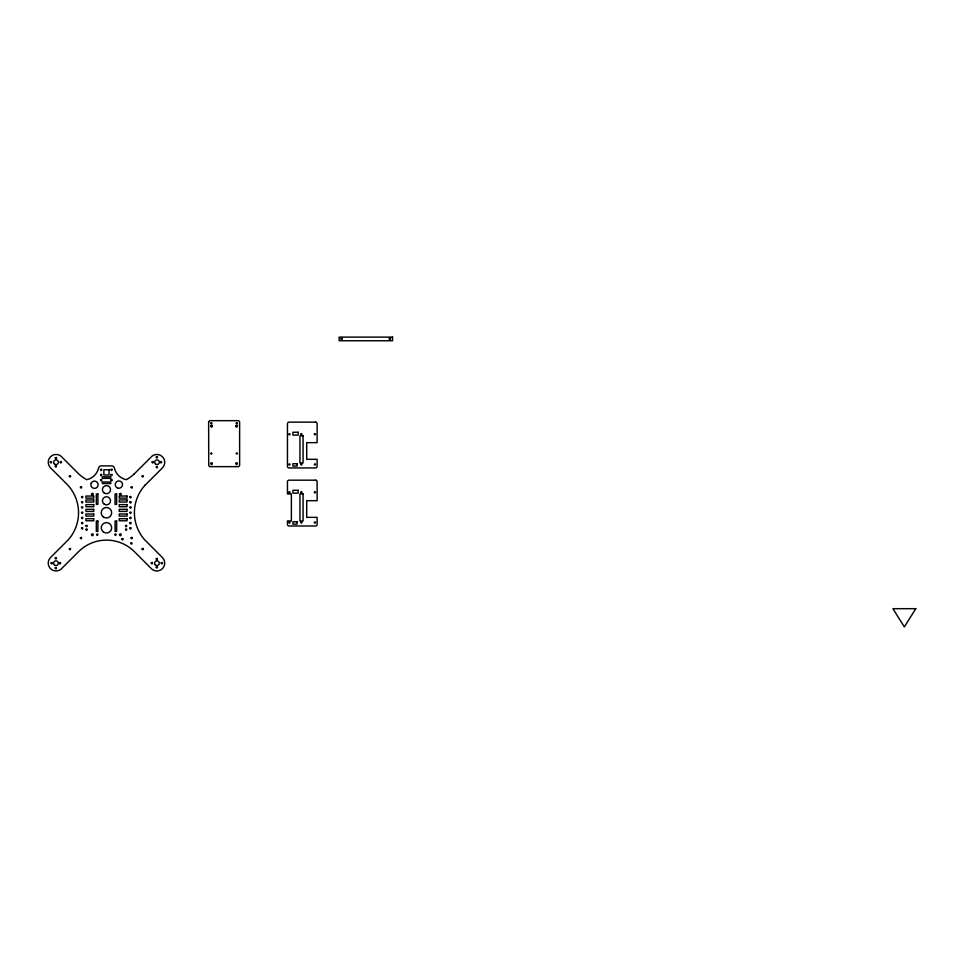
<?xml version="1.0" encoding="UTF-8"?>
<svg xmlns="http://www.w3.org/2000/svg" width="964" height="964" viewBox="0 0 964 964"><rect width="100%" height="100%" fill="white"/><g stroke="black" fill="none" stroke-linecap="round" stroke-linejoin="round"><path stroke-width="1.45" d="M145.178 485.025L144.371 485.928A40.922 40.922 0 0 0 144.371 539.466L162.494 557.638A7.869 7.869 0 0 1 162.759 568.314A7.869 7.869 0 0 1 152.131 569.411L134.165 551.432A39.56 39.56 0 0 0 78.795 551.432L60.792 569.411A7.869 7.869 0 0 1 50.164 568.314A7.869 7.869 0 0 1 50.429 557.638L68.564 539.491A40.91 40.91 0 0 0 67.757 485.049L50.128 467.432A7.869 7.869 0 0 1 60.828 456.02L78.819 474.011A40.922 40.922 0 0 0 86.7 479.686A15.46 15.46 0 0 0 98.629 467.853A2.759 2.759 0 0 1 101.28 465.877L111.679 465.877A2.772 2.772 0 0 1 114.342 467.853A15.508 15.508 0 0 0 126.26 479.711L126.296 479.686A40.922 40.922 0 0 0 133.261 474.818L134.177 474.011M133.827 474.324L152.167 456.02A7.869 7.869 0 0 1 162.796 457.117A7.869 7.869 0 0 1 162.53 467.805L144.745 485.519M129.827 517.813C131.044 520.632 132.02 515.451 129.827 517.813M210.779 453.466C211.996 455.767 212.333 451.429 210.779 453.466M288.899 464.431C290.007 466.733 290.598 462.503 288.911 464.347M288.899 522.476C290.007 524.802 290.646 520.427 288.899 522.476M81.518 517.752C82.639 520.681 83.711 515.523 81.518 517.752M91.472 494.05C92.869 497.942 94.436 491.17 91.472 494.05M129.839 512.571C130.935 515.463 132.08 510.293 129.839 512.571M300.876 464.359C301.72 466.829 302.78 462.575 300.876 464.359M300.876 522.392C301.672 524.874 302.841 520.608 300.876 522.392M300.876 434.162C301.66 436.668 302.865 432.378 300.876 434.162M300.876 492.206C301.708 494.701 302.804 490.423 300.876 492.206M210.791 423.232C211.731 425.63 212.719 421.316 210.791 423.232M236.288 423.232C237.228 425.642 238.192 421.268 236.288 423.232M236.288 453.417C237.252 455.791 238.072 451.61 236.313 453.345M288.899 434.21C289.742 436.62 290.887 432.354 288.899 434.21M288.899 492.243C289.622 494.628 291.007 490.531 288.923 492.17M314.397 434.21C315.457 436.608 316.108 432.246 314.397 434.21M314.397 464.395C315.156 466.757 316.457 462.696 314.421 464.311M314.397 492.243C315.156 494.616 316.457 490.556 314.421 492.17M314.397 522.428C315.168 524.814 316.457 520.717 314.421 522.355M50.309 462.033C51.261 465.022 52.622 459.936 50.309 462.033M55.249 457.876C56.213 460.852 57.575 455.767 55.249 457.876M55.249 466.202C56.213 469.179 57.575 464.094 55.249 466.202M60.202 462.033C61.154 465.022 62.515 459.936 60.202 462.033M51.056 562.988C52.008 565.976 53.369 560.891 51.056 562.988M55.213 558.048C56.165 561.036 57.527 555.951 55.213 558.048M55.213 567.941C56.165 570.917 57.527 565.832 55.213 567.941M69.336 476.12C70.3 479.108 71.661 474.023 69.336 476.12M59.382 562.988C60.334 565.976 61.696 560.891 59.382 562.988M69.336 548.89C70.3 551.878 71.661 546.793 69.336 548.89M80.41 487.194C81.362 490.17 82.723 485.085 80.41 487.194M81.53 496.894C82.482 499.87 83.844 494.797 81.53 496.894M81.53 502.099C82.482 505.076 83.844 499.991 81.53 502.099M81.53 507.305C82.482 510.281 83.844 505.196 81.53 507.305M81.53 512.511C82.482 515.487 83.844 510.402 81.53 512.511M81.53 522.91C82.482 525.898 83.844 520.813 81.53 522.91M81.518 528.115C82.482 531.116 83.856 525.995 81.518 528.115M80.374 537.84C81.325 540.828 82.687 535.743 80.374 537.84M85.953 525.778C86.905 528.754 88.266 523.669 85.953 525.778M85.953 529.417C86.905 532.405 88.266 527.32 85.953 529.417M100.521 469.576C101.473 472.553 102.835 467.468 100.521 469.576M100.521 474.782C101.473 477.758 102.835 472.673 100.521 474.782M100.521 479.988C101.473 482.964 102.835 477.879 100.521 479.988M96.617 534.49C97.569 537.466 98.93 532.381 96.617 534.49M110.932 469.576C111.728 472.493 113.342 467.504 110.932 469.576M110.932 474.782C111.728 477.698 113.342 472.709 110.932 474.782M110.932 479.988C111.728 482.904 113.342 477.915 110.932 479.988M114.837 534.49C115.788 537.466 117.15 532.381 114.837 534.49M119.476 534.502C120.753 538.478 122.561 531.706 119.476 534.502M121.862 538.997C122.826 541.973 124.187 536.888 121.862 538.997M125.501 525.778C126.453 528.754 127.814 523.669 125.501 525.778M125.501 529.417C126.453 532.405 127.814 527.32 125.501 529.417M129.851 496.894C130.803 499.87 132.164 494.797 129.851 496.894M131.08 487.194C132.044 490.17 133.406 485.085 131.08 487.194M129.827 502.099C130.815 505.16 132.213 499.93 129.827 502.099M129.851 507.305C130.803 510.281 132.164 505.196 129.851 507.305M129.851 522.91C130.803 525.898 132.164 520.813 129.851 522.91M129.851 528.115C130.803 531.104 132.164 526.019 129.851 528.115M131.044 537.84C131.996 540.828 133.357 535.743 131.044 537.84M130.755 543.238C131.707 546.214 133.08 541.129 130.755 543.238M142.106 476.132C143.058 479.108 144.419 474.023 142.106 476.132M152.071 462.033C153.035 465.022 154.397 459.936 152.071 462.033M142.082 548.865C143.046 551.842 144.407 546.757 142.082 548.865M156.24 457.093C157.192 460.069 158.554 454.984 156.24 457.093M156.24 466.986C157.192 469.962 158.554 464.877 156.24 466.986M160.398 462.033C161.362 465.022 162.723 459.936 160.398 462.033M151.252 562.976C152.204 565.964 153.577 560.879 151.252 562.976M156.192 558.819C157.156 561.795 158.518 556.71 156.192 558.819M156.192 567.145C157.156 570.122 158.518 565.037 156.192 567.145M161.145 562.976C162.097 565.964 163.458 560.879 161.145 562.976M208.634 422.16L208.73 465.443A2.217 2.217 0 0 0 209.923 466.648L238.421 466.648A2.217 2.217 0 0 0 239.626 465.443L239.626 421.858A2.217 2.217 0 0 0 238.421 420.666L209.923 420.666A2.217 2.217 0 0 0 208.73 421.858L208.634 422.16M210.682 425.955C211.96 429.932 213.767 423.148 210.682 425.955M341.003 338.726C341.955 341.702 343.329 336.617 341.003 338.726M389.191 338.726C390.155 341.702 391.517 336.617 389.191 338.726M210.694 463.383C211.827 467.407 213.875 460.684 210.694 463.383M91.484 534.466C92.592 538.49 94.701 531.791 91.484 534.466M235.686 463.347C236.638 467.407 238.988 460.792 235.686 463.347M119.5 493.93C120.404 498.002 122.838 491.423 119.5 493.93M235.698 425.847C236.542 429.932 239.06 423.377 235.698 425.847M91.267 483.048L91.086 483.47A3.639 3.639 0 0 0 95.689 488.182L96.111 488.013A3.639 3.639 0 0 0 97.099 482.205A3.639 3.639 0 0 0 91.267 483.048M915.8 608.682L904.353 626.901L892.905 608.682L915.8 608.682M110.643 478.361L102.317 478.361L102.317 476.806L110.643 476.806L110.643 478.361M110.643 483.567L102.317 483.567L102.317 482L110.643 482L110.643 483.567M392.553 337.099L339.159 337.099L339.159 340.75L392.553 340.75L392.553 337.099M315.565 422.148L289.019 422.148A1.567 1.567 0 0 0 287.453 423.702L287.453 466.383A1.567 1.567 0 0 0 289.019 467.938L315.565 467.938A1.567 1.567 0 0 0 317.12 466.383L317.12 459.31L306.709 459.31L306.709 442.657L317.12 442.657L317.12 423.702A1.567 1.567 0 0 0 315.565 422.148M298.129 432.246L292.923 432.246L292.923 435.113L298.129 435.113L298.129 432.246M303.07 435.885L299.949 435.885L299.949 462.949L303.07 462.949L303.07 435.885M297.081 463.732L292.923 463.732L292.923 466.07L297.081 466.07L297.081 463.732M109.077 469.781L103.883 469.781L103.883 474.975L109.077 474.975L109.077 469.781M315.565 480.18L289.019 480.18A1.567 1.567 0 0 0 287.453 481.747L287.453 493.93L291.357 493.93L291.357 520.934L287.453 520.934L287.453 524.416A1.567 1.567 0 0 0 289.019 525.983L315.565 525.983A1.567 1.567 0 0 0 317.12 524.416L317.12 517.355L306.709 517.355L306.709 500.702L317.12 500.702L317.12 481.747A1.567 1.567 0 0 0 315.565 480.18M298.129 490.29L292.923 490.29L292.923 493.146L298.129 493.146L298.129 490.29M97.894 493.978L96.328 493.978L96.328 504.377L97.894 504.377L97.894 493.978M116.632 493.978L115.065 493.978L115.065 504.377L116.632 504.377L116.632 493.978M303.07 493.93L299.949 493.93L299.949 520.994L303.07 520.994L303.07 493.93M93.725 496.05L85.929 496.05L85.929 498.135L93.725 498.135L93.725 496.05M127.031 496.05L119.235 496.05L119.235 498.135L127.031 498.135L127.031 496.05M93.725 499.954L85.929 499.954L85.929 502.039L93.725 502.039L93.725 499.954M127.031 499.954L119.235 499.954L119.235 502.039L127.031 502.039L127.031 499.954M93.725 504.642L85.929 504.642L85.929 506.727L93.725 506.727L93.725 504.642M127.031 504.642L119.235 504.642L119.235 506.727L127.031 506.727L127.031 504.642M93.725 509.329L85.929 509.329L85.929 511.414L93.725 511.414L93.725 509.329M127.031 509.329L119.235 509.329L119.235 511.414L127.031 511.414L127.031 509.329M93.725 514.005L85.929 514.005L85.929 516.089L93.725 516.089L93.725 514.005M127.031 514.005L119.235 514.005L119.235 516.089L127.031 516.089L127.031 514.005M93.725 518.692L85.929 518.692L85.929 520.777L93.725 520.777L93.725 518.692M127.031 518.692L119.235 518.692L119.235 520.777L127.031 520.777L127.031 518.692M97.894 521.03L96.328 521.03L96.328 531.441L97.894 531.441L97.894 521.03M116.632 521.03L115.065 521.03L115.065 531.441L116.632 531.441L116.632 521.03M297.081 521.777L292.923 521.777L292.923 524.115L297.081 524.115L297.081 521.777M117.536 487.977L117.126 487.772A3.639 3.639 0 0 1 116.379 481.928A3.639 3.639 0 0 1 122.175 483.036L122.344 483.458A3.639 3.639 0 0 1 117.536 487.977M54.346 463.889A2.338 2.338 0 0 0 58.274 462.841A2.338 2.338 0 0 0 55.406 459.973A2.338 2.338 0 0 0 54.346 463.889M155.819 464.262A2.338 2.338 0 0 0 159.337 462.238A2.338 2.338 0 0 0 155.819 460.214A2.338 2.338 0 0 0 155.819 464.262M54.791 565.229A2.338 2.338 0 0 0 58.31 563.193A2.338 2.338 0 0 0 54.791 561.168A2.338 2.338 0 0 0 54.791 565.229M155.3 564.856A2.338 2.338 0 0 0 159.217 563.807A2.338 2.338 0 0 0 156.349 560.94A2.338 2.338 0 0 0 155.3 564.856M103.281 516.909A5.242 5.242 0 0 0 111.643 513.366A5.242 5.242 0 0 0 104.401 507.895A5.242 5.242 0 0 0 103.281 516.909M103.594 532.14A5.206 5.206 0 0 0 111.667 528.127A5.206 5.206 0 0 0 104.16 523.139A5.206 5.206 0 0 0 103.594 532.14M104.233 504.16A4.049 4.049 0 0 0 110.523 501.039A4.049 4.049 0 0 0 104.678 497.159A4.049 4.049 0 0 0 104.233 504.16M104.233 493.05A4.049 4.049 0 0 0 110.523 489.929A4.049 4.049 0 0 0 104.678 486.037A4.049 4.049 0 0 0 104.233 493.05"/></g></svg>
